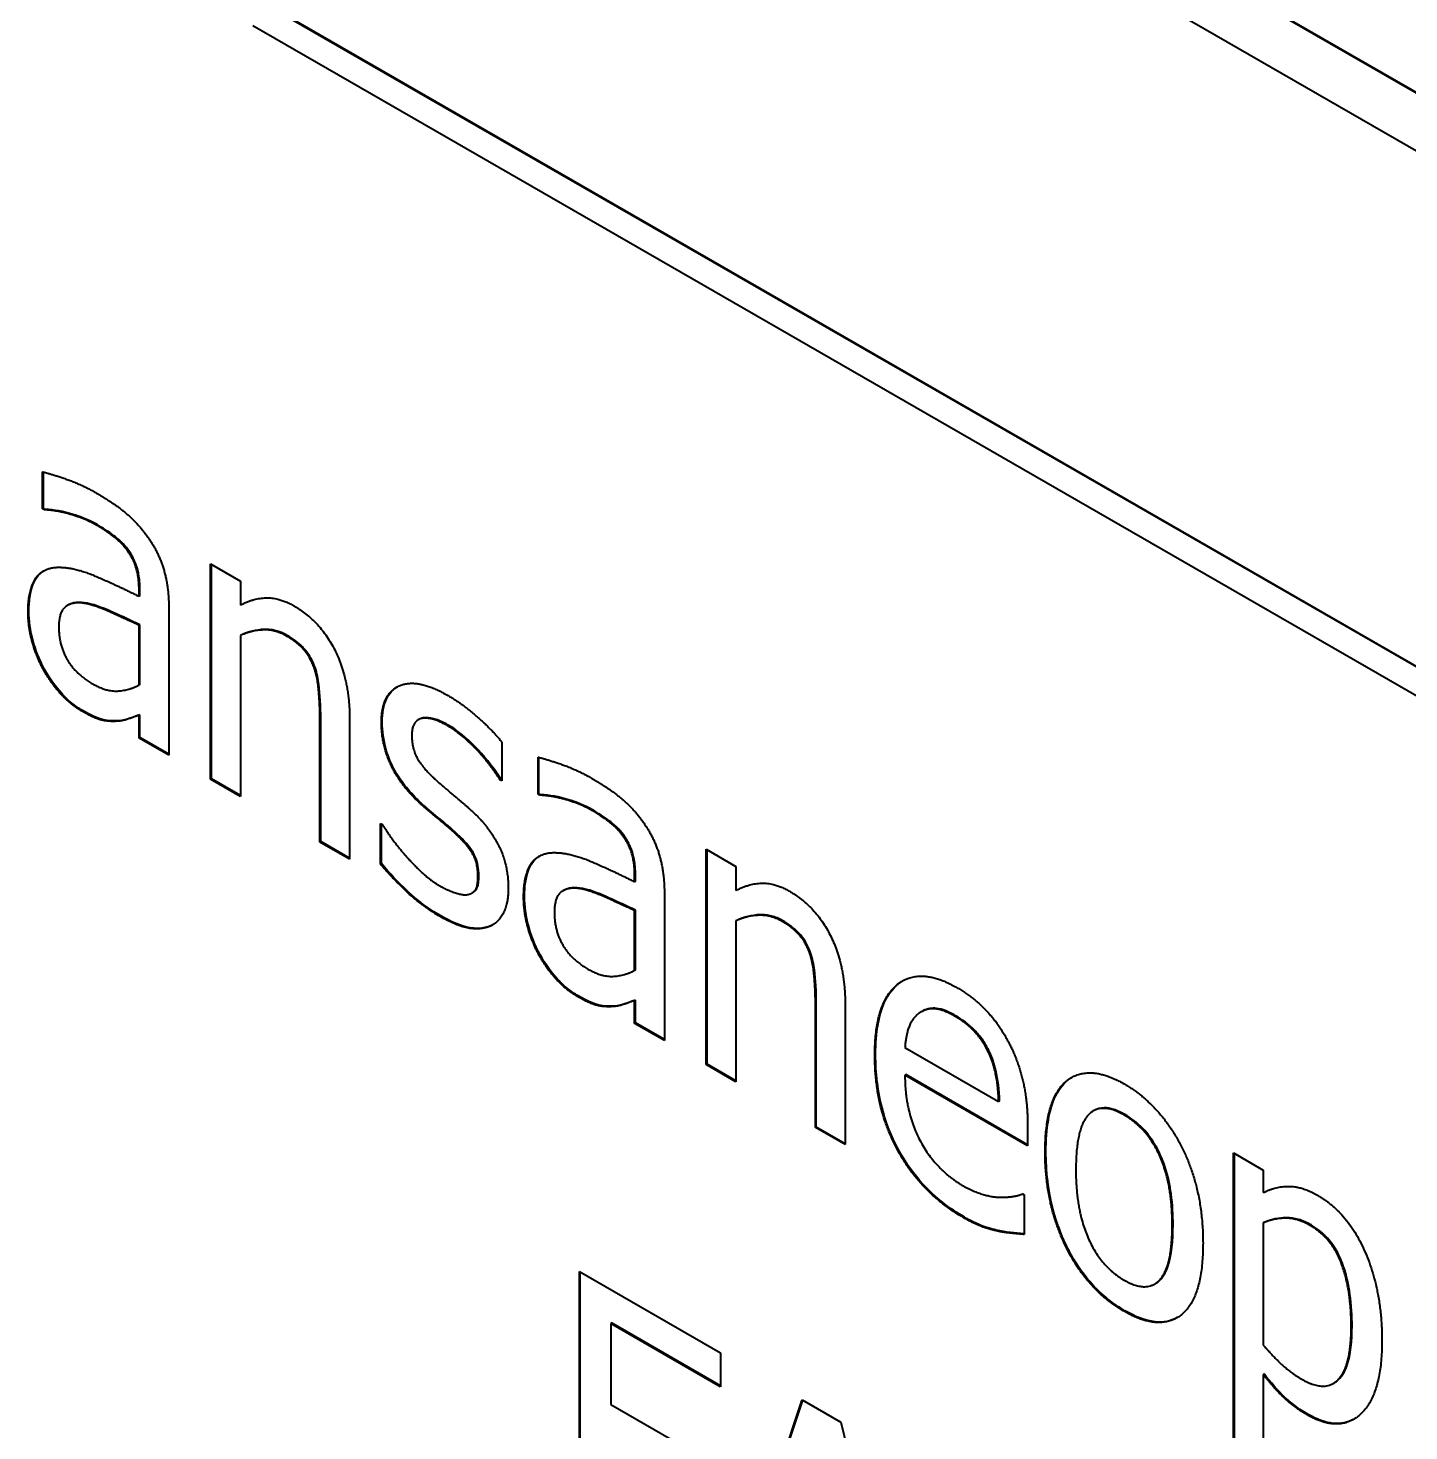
# Model space of a CAD drawing. Header units: millimetres. Extents: x 0 to 4205, y 0 to 2970.
# Drawn here: x 3798.15 to 3804.05, y 2339.16 to 2345.15 of the extents above; entities that cross this region are included whole.
import ezdxf

# ---------------------------------------------------------------- set-up
doc = ezdxf.new("R2010")
doc.units = ezdxf.units.MM
doc.header["$LTSCALE"] = 5
doc.layers.add('가시적인 것(ISO)', color=3, linetype='Continuous', lineweight=40)
doc.layers.add('가시적인 좁은 것(ISO)', color=3, linetype='Continuous', lineweight=35)

msp = doc.modelspace()

# ---------------------------------------------------------------- linework, layer by layer
at = {"layer": '가시적인 것(ISO)'}
for p, q in [((3831.5336, 2329.069), (3799.2188, 2347.6779)), ((3799.2224, 2347.6799), (3831.5336, 2329.0731)), ((3799.2188, 2347.4326), (3831.5336, 2328.8238)), ((3831.5336, 2326.6164), (3799.2188, 2345.2252)), ((3799.2224, 2345.2273), (3831.5336, 2326.6205)), ((3831.6397, 2326.4327), (3799.1128, 2345.1637)), ((3798.2144, 2343.0995), (3798.2144, 2343.2575)), ((3798.2179, 2343.1015), (3798.2179, 2343.2566)), ((3798.2179, 2343.1015), (3798.2144, 2343.0995)), ((3798.2221, 2343.095), (3798.2144, 2343.0995)), ((3798.2256, 2343.097), (3798.2179, 2343.1015)), ((3798.2256, 2343.097), (3798.2221, 2343.095)), ((3798.9329, 2342.8635), (3799.0602, 2342.7903)), ((3798.9329, 2341.9433), (3798.9329, 2342.8635)), ((3798.9365, 2341.9453), (3798.9365, 2342.8615)), ((3799.0602, 2342.7903), (3799.0602, 2342.6879)), ((3798.6269, 2342.7247), (3798.6269, 2342.7545)), ((3798.6305, 2342.7268), (3798.6269, 2342.7247)), ((3798.6305, 2342.7268), (3798.6305, 2342.7566)), ((3798.3225, 2342.6872), (3798.319, 2342.6851)), ((3798.7542, 2342.6753), (3798.7542, 2342.0463)), ((3798.6305, 2342.6035), (3798.6269, 2342.6015)), ((3798.6269, 2342.3461), (3798.6269, 2342.6015)), ((3798.6305, 2342.3481), (3798.6305, 2342.6035)), ((3799.0637, 2342.5598), (3799.0602, 2342.5577)), ((3799.0602, 2342.5577), (3799.0602, 2341.8701)), ((3799.3791, 2342.4209), (3799.3756, 2342.4188)), ((3798.6305, 2342.3481), (3798.6269, 2342.3461)), ((3798.5385, 2342.1934), (3798.535, 2342.1914)), ((3798.6305, 2342.2189), (3798.6269, 2342.2169)), ((3798.6269, 2342.1195), (3798.6269, 2342.2169)), ((3798.6305, 2342.1216), (3798.6305, 2342.2189)), ((3799.3997, 2341.6745), (3799.3997, 2342.1993)), ((3799.4032, 2341.6766), (3799.4032, 2342.2013)), ((3799.5269, 2342.1985), (3799.5269, 2341.6013)), ((3799.8228, 2342.1992), (3799.8192, 2342.1972)), ((3798.6305, 2342.1216), (3798.6269, 2342.1195)), ((3798.7542, 2342.0463), (3798.6269, 2342.1195)), ((3798.7542, 2342.0503), (3798.6305, 2342.1216)), ((3800.1775, 2342.1021), (3800.1775, 2341.9361)), ((3800.3323, 2341.8798), (3800.3323, 2342.0379)), ((3800.3358, 2341.8819), (3800.3358, 2342.037)), ((3798.9365, 2341.9453), (3798.9329, 2341.9433)), ((3799.0602, 2341.8701), (3798.9329, 2341.9433)), ((3799.0602, 2341.8741), (3798.9365, 2341.9453)), ((3800.1742, 2341.9421), (3800.1707, 2341.9401)), ((3800.1775, 2341.9361), (3800.1707, 2341.9401)), ((3800.1775, 2341.9402), (3800.1742, 2341.9421)), ((3800.3358, 2341.8819), (3800.3323, 2341.8798)), ((3800.34, 2341.8754), (3800.3323, 2341.8798)), ((3800.3435, 2341.8774), (3800.3358, 2341.8819)), ((3800.3435, 2341.8774), (3800.34, 2341.8754)), ((3799.6592, 2341.5807), (3799.6592, 2341.7546)), ((3799.6592, 2341.7546), (3799.6661, 2341.7507)), ((3799.6628, 2341.5827), (3799.6628, 2341.7526)), ((3799.9671, 2341.7265), (3799.9635, 2341.7245)), ((3799.4032, 2341.6766), (3799.3997, 2341.6745)), ((3799.5269, 2341.6013), (3799.3997, 2341.6745)), ((3799.5269, 2341.6054), (3799.4032, 2341.6766)), ((3801.0508, 2341.6439), (3801.178, 2341.5707)), ((3801.0508, 2340.7237), (3801.0508, 2341.6439)), ((3801.0544, 2340.7257), (3801.0544, 2341.6419)), ((3799.6628, 2341.5827), (3799.6592, 2341.5807)), ((3801.178, 2341.5707), (3801.178, 2341.4683)), ((3800.7448, 2341.5051), (3800.7448, 2341.5349)), ((3800.7484, 2341.5072), (3800.7448, 2341.5051)), ((3800.7484, 2341.5072), (3800.7484, 2341.537)), ((3800.0541, 2341.4597), (3800.0506, 2341.4576)), ((3800.4404, 2341.4676), (3800.4368, 2341.4655)), ((3800.872, 2341.4557), (3800.872, 2340.8267)), ((3800.7484, 2341.3839), (3800.7448, 2341.3819)), ((3800.7448, 2341.1265), (3800.7448, 2341.3819)), ((3800.7484, 2341.1285), (3800.7484, 2341.3839)), ((3801.1816, 2341.3402), (3801.178, 2341.3381)), ((3801.178, 2341.3381), (3801.178, 2340.6504)), ((3800.1329, 2341.318), (3800.1294, 2341.3159)), ((3801.497, 2341.2013), (3801.4935, 2341.1992)), ((3800.7484, 2341.1285), (3800.7448, 2341.1265)), ((3800.6564, 2340.9738), (3800.6529, 2340.9718)), ((3800.7484, 2340.9993), (3800.7448, 2340.9973)), ((3800.7448, 2340.8999), (3800.7448, 2340.9973)), ((3800.7484, 2340.9019), (3800.7484, 2340.9993)), ((3801.5175, 2340.4549), (3801.5175, 2340.9796)), ((3801.5211, 2340.457), (3801.5211, 2340.9817)), ((3801.6448, 2340.9789), (3801.6448, 2340.3817)), ((3800.7484, 2340.9019), (3800.7448, 2340.8999)), ((3800.872, 2340.8307), (3800.7484, 2340.9019)), ((3801.9733, 2340.9513), (3801.9697, 2340.9492)), ((3800.872, 2340.8267), (3800.7448, 2340.8999)), ((3801.9, 2340.7971), (3802.3006, 2340.5665)), ((3801.0544, 2340.7257), (3801.0508, 2340.7237)), ((3801.178, 2340.6504), (3801.0508, 2340.7237)), ((3801.178, 2340.6545), (3801.0544, 2340.7257)), ((3801.9036, 2340.6809), (3801.9, 2340.6789)), ((3802.4244, 2340.377), (3801.9, 2340.6789)), ((3802.4244, 2340.381), (3801.9036, 2340.6809)), ((3802.3041, 2340.5685), (3802.3006, 2340.5665)), ((3802.7088, 2340.5275), (3802.7052, 2340.5255)), ((3801.5211, 2340.457), (3801.5175, 2340.4549)), ((3801.6448, 2340.3817), (3801.5175, 2340.4549)), ((3801.6448, 2340.3857), (3801.5211, 2340.457)), ((3802.4244, 2340.4614), (3802.4244, 2340.377)), ((3803.3045, 2340.3461), (3803.4317, 2340.2729)), ((3803.3045, 2339.087), (3803.3045, 2340.3461)), ((3803.308, 2339.089), (3803.308, 2340.3441)), ((3803.4317, 2340.2729), (3803.4317, 2340.1765)), ((3802.402, 2340.1712), (3802.4097, 2340.1667)), ((3802.4097, 2340.1667), (3802.4097, 2339.9978)), ((3803.4353, 2340.0493), (3803.4317, 2340.0473)), ((3803.4317, 2340.0473), (3803.4317, 2339.5246)), ((3800.5085, 2338.6134), (3800.5085, 2339.8397)), ((3800.5085, 2339.8397), (3801.1119, 2339.4922)), ((3800.512, 2338.6154), (3800.512, 2339.8376)), ((3802.9704, 2339.7877), (3802.9669, 2339.7857)), ((3800.6461, 2339.6194), (3800.6425, 2339.6174)), ((3801.1119, 2339.3471), (3800.6425, 2339.6174)), ((3800.6425, 2339.6174), (3800.6425, 2339.2715)), ((3801.1119, 2339.3512), (3800.6461, 2339.6194)), ((3801.1119, 2339.4922), (3801.1119, 2339.3471)), ((3803.4353, 2339.4014), (3803.4317, 2339.3993)), ((3803.4317, 2339.3993), (3803.4317, 2339.0138)), ((3803.7346, 2339.3629), (3803.731, 2339.3609)), ((3801.1213, 2338.2604), (3801.4608, 2339.2913)), ((3801.1248, 2338.2625), (3801.4632, 2339.2899)), ((3801.4608, 2339.2913), (3801.6267, 2339.1957)), ((3800.6425, 2339.2715), (3801.0921, 2339.0127)), ((3801.6267, 2339.1957), (3801.9653, 2337.7776))]:
    msp.add_line(p, q, dxfattribs=at)
for points, degree in [([(3798.2144, 2343.2575), (3798.2496, 2343.2491), (3798.3811, 2343.2032), (3798.4447, 2343.1666)], 2), ([(3798.4447, 2343.1666), (3798.5229, 2343.1215), (3798.6295, 2343.0303), (3798.6725, 2342.9668)], 2), ([(3798.4439, 2343.0299), (3798.4, 2343.0551), (3798.2814, 2343.0917), (3798.2221, 2343.095)], 2), ([(3798.5754, 2342.9234), (3798.5513, 2342.9561), (3798.4808, 2343.0086), (3798.4439, 2343.0299)], 2), ([(3798.6725, 2342.9668), (3798.7138, 2342.9053), (3798.7542, 2342.7618), (3798.7542, 2342.6753)], 2), ([(3798.6269, 2342.7545), (3798.6269, 2342.8082), (3798.6003, 2342.8901), (3798.5754, 2342.9234)], 2), ([(3798.1525, 2342.6591), (3798.1525, 2342.7545), (3798.2187, 2342.8515), (3798.29, 2342.8492)], 2), ([(3798.29, 2342.8492), (3798.3536, 2342.8483), (3798.5272, 2342.7752), (3798.6269, 2342.7247)], 2), ([(3799.0602, 2342.6879), (3799.1169, 2342.7179), (3799.2278, 2342.7196), (3799.2896, 2342.684)], 2), ([(3798.2195, 2342.4098), (3798.1886, 2342.4654), (3798.1525, 2342.5975), (3798.1525, 2342.6591)], 2), ([(3798.4009, 2342.6939), (3798.3502, 2342.7042), (3798.284, 2342.6638), (3798.284, 2342.5943)], 2), ([(3798.6269, 2342.6015), (3798.5814, 2342.6228), (3798.443, 2342.6856), (3798.4009, 2342.6939)], 2), ([(3799.2896, 2342.684), (3799.4014, 2342.6196), (3799.5269, 2342.3685), (3799.5269, 2342.1985)], 2), ([(3798.284, 2342.5943), (3798.284, 2342.5148), (3798.3571, 2342.3922), (3798.4275, 2342.3516)], 2), ([(3799.2561, 2342.5562), (3799.2089, 2342.5834), (3799.1083, 2342.5797), (3799.0602, 2342.5577)], 2), ([(3799.3756, 2342.4188), (3799.3601, 2342.4625), (3799.3043, 2342.5285), (3799.2561, 2342.5562)], 2), ([(3798.382, 2342.2347), (3798.3347, 2342.262), (3798.2513, 2342.3527), (3798.2195, 2342.4098)], 2), ([(3799.3997, 2342.1993), (3799.3997, 2342.2629), (3799.3894, 2342.3781), (3799.3756, 2342.4188)], 2), ([(3798.4275, 2342.3516), (3798.4868, 2342.3175), (3798.5848, 2342.3236), (3798.6269, 2342.3461)], 2), ([(3799.6627, 2342.1849), (3799.6627, 2342.3092), (3799.8165, 2342.3766), (3799.9446, 2342.3028)], 2), ([(3799.9446, 2342.3028), (3800.0074, 2342.2667), (3800.1346, 2342.1557), (3800.1775, 2342.1021)], 2), ([(3798.535, 2342.1914), (3798.5015, 2342.1888), (3798.4387, 2342.2021), (3798.382, 2342.2347)], 2), ([(3798.6269, 2342.2169), (3798.6115, 2342.2119), (3798.559, 2342.1924), (3798.535, 2342.1914)], 2), ([(3799.8277, 2341.8405), (3799.7409, 2341.9213), (3799.6627, 2342.0935), (3799.6627, 2342.1849)], 2), ([(3799.942, 2342.1741), (3799.8793, 2342.2103), (3799.7925, 2342.1957), (3799.7925, 2342.1311)], 2), ([(3800.1707, 2341.9401), (3800.1225, 2342.0155), (3800.0022, 2342.1395), (3799.942, 2342.1741)], 2), ([(3799.7925, 2342.1311), (3799.7925, 2342.0724), (3799.844, 2341.9861), (3799.9008, 2341.9355)], 2), ([(3800.3323, 2342.0379), (3800.3675, 2342.0295), (3800.499, 2341.9836), (3800.5626, 2341.9469)], 2), ([(3799.9008, 2341.9355), (3799.9291, 2341.9103), (3799.9988, 2341.8523), (3800.0366, 2341.8196)], 2), ([(3800.5626, 2341.9469), (3800.6408, 2341.9019), (3800.7474, 2341.8107), (3800.7904, 2341.7472)], 2), ([(3800.5618, 2341.8103), (3800.5179, 2341.8355), (3800.3993, 2341.872), (3800.34, 2341.8754)], 2), ([(3799.9635, 2341.7245), (3799.9395, 2341.7463), (3799.8604, 2341.8107), (3799.8277, 2341.8405)], 2), ([(3800.0366, 2341.8196), (3800.1208, 2341.7452), (3800.205, 2341.5784), (3800.205, 2341.4761)], 2), ([(3800.6933, 2341.7038), (3800.6692, 2341.7365), (3800.5987, 2341.789), (3800.5618, 2341.8103)], 2), ([(3799.6661, 2341.7507), (3799.6825, 2341.7254), (3799.7263, 2341.6623), (3799.7624, 2341.6207)], 2), ([(3800.7904, 2341.7472), (3800.8316, 2341.6857), (3800.872, 2341.5422), (3800.872, 2341.4557)], 2), ([(3800.0753, 2341.53), (3800.0753, 2341.5856), (3800.0263, 2341.6695), (3799.9635, 2341.7245)], 2), ([(3800.7448, 2341.5349), (3800.7448, 2341.5886), (3800.7182, 2341.6705), (3800.6933, 2341.7038)], 2), ([(3800.2704, 2341.4395), (3800.2704, 2341.5349), (3800.3366, 2341.6319), (3800.4079, 2341.6296)], 2), ([(3800.4079, 2341.6296), (3800.4715, 2341.6287), (3800.6451, 2341.5556), (3800.7448, 2341.5051)], 2), ([(3799.9102, 2341.3587), (3799.8346, 2341.4022), (3799.7022, 2341.5281), (3799.6592, 2341.5807)], 2), ([(3799.7624, 2341.6207), (3799.7951, 2341.583), (3799.8724, 2341.5106), (3799.9145, 2341.4864)], 2), ([(3800.0306, 2341.4504), (3800.0546, 2341.4554), (3800.0753, 2341.4862), (3800.0753, 2341.53)], 2), ([(3799.9145, 2341.4864), (3799.9446, 2341.469), (3800.0142, 2341.4468), (3800.0306, 2341.4504)], 2), ([(3800.205, 2341.4761), (3800.205, 2341.4165), (3800.1664, 2341.3334), (3800.1294, 2341.3159)], 2), ([(3800.5188, 2341.4743), (3800.4681, 2341.4846), (3800.4019, 2341.4442), (3800.4019, 2341.3747)], 2), ([(3800.7448, 2341.3819), (3800.6993, 2341.4032), (3800.5609, 2341.466), (3800.5188, 2341.4743)], 2), ([(3801.178, 2341.4683), (3801.2348, 2341.4983), (3801.3456, 2341.5), (3801.4075, 2341.4644)], 2), ([(3801.4075, 2341.4644), (3801.5193, 2341.4), (3801.6448, 2341.1489), (3801.6448, 2340.9789)], 2), ([(3800.3374, 2341.1902), (3800.3065, 2341.2458), (3800.2704, 2341.3779), (3800.2704, 2341.4395)], 2), ([(3800.1294, 2341.3159), (3800.089, 2341.2984), (3799.9867, 2341.3146), (3799.9102, 2341.3587)], 2), ([(3800.4019, 2341.3747), (3800.4019, 2341.2952), (3800.4749, 2341.1726), (3800.5454, 2341.132)], 2), ([(3801.374, 2341.3366), (3801.3267, 2341.3638), (3801.2262, 2341.3601), (3801.178, 2341.3381)], 2), ([(3801.4935, 2341.1992), (3801.478, 2341.2429), (3801.4221, 2341.3089), (3801.374, 2341.3366)], 2), ([(3800.1392, 2341.3211), (3800.1371, 2341.32), (3800.1351, 2341.319), (3800.1329, 2341.318)], 3), ([(3800.4999, 2341.0151), (3800.4526, 2341.0424), (3800.3692, 2341.1331), (3800.3374, 2341.1902)], 2), ([(3801.5175, 2340.9796), (3801.5175, 2341.0432), (3801.5072, 2341.1585), (3801.4935, 2341.1992)], 2), ([(3800.5454, 2341.132), (3800.6047, 2341.0979), (3800.7027, 2341.104), (3800.7448, 2341.1265)], 2), ([(3801.7711, 2340.7641), (3801.7711, 2340.9887), (3801.9645, 2341.1436), (3802.1209, 2341.0535)], 2), ([(3802.1209, 2341.0535), (3802.1914, 2341.0129), (3802.2997, 2340.9009), (3802.3401, 2340.825)], 2), ([(3800.6529, 2340.9718), (3800.6193, 2340.9692), (3800.5566, 2340.9825), (3800.4999, 2341.0151)], 2), ([(3800.7448, 2340.9973), (3800.7294, 2340.9923), (3800.6769, 2340.9728), (3800.6529, 2340.9718)], 2), ([(3802.1132, 2340.9308), (3802.0625, 2340.96), (3801.9912, 2340.9643), (3801.9628, 2340.9449)], 2), ([(3801.9628, 2340.9449), (3801.9336, 2340.9249), (3801.9043, 2340.8533), (3801.9, 2340.7971)], 2), ([(3802.2576, 2340.7761), (3802.2353, 2340.8237), (3802.1648, 2340.9011), (3802.1132, 2340.9308)], 2), ([(3802.3401, 2340.825), (3802.3814, 2340.7485), (3802.4244, 2340.5717), (3802.4244, 2340.4614)], 2), ([(3802.151, 2340.0693), (3801.9705, 2340.1732), (3801.7711, 2340.5355), (3801.7711, 2340.7641)], 2), ([(3802.3006, 2340.5665), (3802.2989, 2340.6301), (3802.2774, 2340.7339), (3802.2576, 2340.7761)], 2), ([(3801.9, 2340.6789), (3801.9, 2340.5189), (3802.0324, 2340.2727), (3802.1502, 2340.2049)], 2), ([(3802.4991, 2340.3498), (3802.4991, 2340.5803), (3802.6848, 2340.7288), (3802.8369, 2340.6412)], 2), ([(3802.8369, 2340.6412), (3802.9899, 2340.5531), (3803.1739, 2340.1928), (3803.1739, 2339.9612)], 2), ([(3802.8369, 2340.5081), (3802.7381, 2340.565), (3802.6306, 2340.4529), (3802.6306, 2340.2741)], 2), ([(3803.0424, 2340.037), (3803.0424, 2340.2159), (3802.9358, 2340.4511), (3802.8369, 2340.5081)], 2), ([(3802.8369, 2339.6693), (3802.6796, 2339.7599), (3802.4991, 2340.1252), (3802.4991, 2340.3498)], 2), ([(3802.6306, 2340.2741), (3802.6306, 2340.1002), (3802.7381, 2339.8594), (3802.8369, 2339.8025)], 2), ([(3802.1502, 2340.2049), (3802.1914, 2340.1812), (3802.2722, 2340.1575), (3802.3049, 2340.1566)], 2), ([(3803.4317, 2340.1765), (3803.479, 2340.2019), (3803.595, 2340.2047), (3803.6629, 2340.1656)], 2), ([(3802.3049, 2340.1566), (3802.3393, 2340.1566), (3802.3865, 2340.1642), (3802.402, 2340.1712)], 2), ([(3803.6629, 2340.1656), (3803.7936, 2340.0903), (3803.9388, 2339.7562), (3803.9388, 2339.5456)], 2), ([(3802.2946, 2340.0124), (3802.2576, 2340.0208), (3802.1974, 2340.0425), (3802.151, 2340.0693)], 2), ([(3803.632, 2340.0363), (3803.5778, 2340.0675), (3803.4773, 2340.0668), (3803.4317, 2340.0473)], 2), ([(3802.4097, 2339.9978), (3802.3874, 2339.9997), (3802.3212, 2340.006), (3802.2946, 2340.0124)], 2), ([(3802.8369, 2339.8025), (3802.9349, 2339.7461), (3803.0424, 2339.8601), (3803.0424, 2340.037)], 2), ([(3803.8073, 2339.6034), (3803.8073, 2339.7614), (3803.7248, 2339.9828), (3803.632, 2340.0363)], 2), ([(3803.1739, 2339.9612), (3803.1739, 2339.7287), (3802.9899, 2339.5812), (3802.8369, 2339.6693)], 2), ([(3803.5985, 2339.3778), (3803.6973, 2339.3209), (3803.8073, 2339.4345), (3803.8073, 2339.6034)], 2), ([(3803.4317, 2339.5246), (3803.4816, 2339.467), (3803.5529, 2339.4041), (3803.5985, 2339.3778)], 2), ([(3803.9388, 2339.5456), (3803.9388, 2339.315), (3803.7583, 2339.1467), (3803.62, 2339.2263)], 2), ([(3803.62, 2339.2263), (3803.5641, 2339.2585), (3803.4773, 2339.3403), (3803.4317, 2339.3993)], 2)]:
    msp.add_open_spline(points, degree=degree, dxfattribs=at)
for points, knots in [([(3798.4474, 2343.0319), (3798.4109, 2343.053), (3798.3728, 2343.0667), (3798.3034, 2343.088), (3798.2639, 2343.0949), (3798.2256, 2343.097)], [-0.06038306, -0.06038306, -0.06038306, -0.06038306, -0.03556104, -0.03556104, 0, 0, 0, 0]), ([(3798.5789, 2342.9254), (3798.5706, 2342.9368), (3798.5615, 2342.9471), (3798.5376, 2342.9709), (3798.5247, 2342.9806), (3798.4957, 2343.0022), (3798.4716, 2343.018), (3798.4474, 2343.0319)], [-0.02775981, -0.02775981, -0.02775981, -0.02775981, -0.02488929, -0.02488929, -0.0205187, -0.0205187, 0, 0, 0, 0]), ([(3798.6305, 2342.7566), (3798.6305, 2342.7769), (3798.6291, 2342.7992), (3798.6228, 2342.8317), (3798.6184, 2342.8517), (3798.6001, 2342.8934), (3798.5905, 2342.91), (3798.5789, 2342.9254)], [-0.06194361, -0.06194361, -0.06194361, -0.06194361, -0.02763424, -0.02763424, -0.01172039, -0.01172039, 0, 0, 0, 0]), ([(3798.156, 2342.6611), (3798.156, 2342.7046), (3798.1612, 2342.7453), (3798.1876, 2342.8092), (3798.2044, 2342.8242), (3798.2174, 2342.8331), (3798.2189, 2342.834), (3798.2204, 2342.8349)], [-0.05705639, -0.05705639, -0.05705639, -0.05705639, -0.0417791, -0.0417791, -0.02723402, -0.02723402, -0.02543346, -0.02543346, -0.02543346, -0.02543346]), ([(3798.2231, 2342.4118), (3798.1985, 2342.456), (3798.1835, 2342.4989), (3798.1618, 2342.5783), (3798.156, 2342.6208), (3798.156, 2342.6611)], [-0.05239997, -0.05239997, -0.05239997, -0.05239997, -0.0296009, -0.0296009, 0, 0, 0, 0]), ([(3798.4044, 2342.6959), (3798.3883, 2342.6992), (3798.3728, 2342.7004), (3798.3452, 2342.6971), (3798.3332, 2342.6934), (3798.3225, 2342.6872)], [-0.12148238, -0.12148238, -0.12148238, -0.12148238, -0.07692693, -0.07692693, -0.03699315, -0.03699315, -0.03699315, -0.03699315]), ([(3798.6305, 2342.6035), (3798.5942, 2342.6205), (3798.5518, 2342.6399), (3798.4853, 2342.67), (3798.4458, 2342.6877), (3798.4044, 2342.6959)], [-0.0805875, -0.0805875, -0.0805875, -0.0805875, -0.03690229, -0.03690229, 0, 0, 0, 0]), ([(3799.2597, 2342.5582), (3799.2434, 2342.5676), (3799.2273, 2342.5741), (3799.1887, 2342.5842), (3799.1706, 2342.5839), (3799.1265, 2342.5823), (3799.0937, 2342.5735), (3799.0637, 2342.5598)], [-0.04783413, -0.04783413, -0.04783413, -0.04783413, -0.04228344, -0.04228344, -0.03417336, -0.03417336, 0, 0, 0, 0]), ([(3799.3791, 2342.4209), (3799.3733, 2342.4373), (3799.3659, 2342.4533), (3799.3458, 2342.4862), (3799.3351, 2342.499), (3799.3058, 2342.5287), (3799.2828, 2342.5449), (3799.2597, 2342.5582)], [-0.03855405, -0.03855405, -0.03855405, -0.03855405, -0.0297502, -0.0297502, -0.01964082, -0.01964082, 0, 0, 0, 0]), ([(3798.3855, 2342.2368), (3798.3701, 2342.2457), (3798.3548, 2342.2562), (3798.3202, 2342.2844), (3798.3055, 2342.2996), (3798.2686, 2342.3398), (3798.2441, 2342.374), (3798.2231, 2342.4118)], [-0.04072356, -0.04072356, -0.04072356, -0.04072356, -0.0342612, -0.0342612, -0.02596549, -0.02596549, 0, 0, 0, 0]), ([(3799.4032, 2342.2013), (3799.4032, 2342.2544), (3799.4005, 2342.3084), (3799.3921, 2342.3713), (3799.3873, 2342.3968), (3799.3791, 2342.4209)], [-0.04331503, -0.04331503, -0.04331503, -0.04331503, -0.0157872, -0.0157872, 0, 0, 0, 0]), ([(3799.6662, 2342.187), (3799.6662, 2342.2063), (3799.6676, 2342.2248), (3799.6737, 2342.2581), (3799.6782, 2342.273), (3799.6951, 2342.3094), (3799.7105, 2342.3264), (3799.7298, 2342.338)], [-0.17395427, -0.17395427, -0.17395427, -0.17395427, -0.14718709, -0.14718709, -0.1219137, -0.1219137, -0.07766288, -0.07766288, -0.07766288, -0.07766288]), ([(3798.5385, 2342.1934), (3798.5179, 2342.1918), (3798.4962, 2342.1927), (3798.4512, 2342.2022), (3798.4205, 2342.2166), (3798.3855, 2342.2368)], [-0.05957308, -0.05957308, -0.05957308, -0.05957308, -0.02969813, -0.02969813, 0, 0, 0, 0]), ([(3798.6305, 2342.2189), (3798.6164, 2342.2144), (3798.6026, 2342.2093), (3798.5733, 2342.1984), (3798.5562, 2342.1942), (3798.5385, 2342.1934)], [-0.0322068, -0.0322068, -0.0322068, -0.0322068, -0.0170631, -0.0170631, 0, 0, 0, 0]), ([(3799.8312, 2341.8425), (3799.81, 2341.8622), (3799.789, 2341.884), (3799.7527, 2341.9284), (3799.7369, 2341.9507), (3799.7036, 2342.0087), (3799.6913, 2342.041), (3799.6711, 2342.1102), (3799.6662, 2342.1498), (3799.6662, 2342.187)], [-0.07300655, -0.07300655, -0.07300655, -0.07300655, -0.0583934, -0.0583934, -0.04559979, -0.04559979, -0.02726481, -0.02726481, 0, 0, 0, 0]), ([(3799.9456, 2342.1762), (3799.9289, 2342.1858), (3799.9121, 2342.1937), (3799.881, 2342.2038), (3799.8666, 2342.2064), (3799.8357, 2342.2059), (3799.8262, 2342.2012), (3799.8228, 2342.1992)], [-0.03200283, -0.03200283, -0.03200283, -0.03200283, -0.028789771, -0.028789771, -0.025858734, -0.025858734, -0.022096769, -0.022096769, -0.022096769, -0.022096769]), ([(3800.1742, 2341.9421), (3800.1354, 2342.0029), (3800.0967, 2342.0479), (3800.0265, 2342.12), (3799.9867, 2342.1525), (3799.9456, 2342.1762)], [-0.06393371, -0.06393371, -0.06393371, -0.06393371, -0.03491759, -0.03491759, 0, 0, 0, 0]), ([(3800.5653, 2341.8123), (3800.5288, 2341.8333), (3800.4906, 2341.8471), (3800.4213, 2341.8684), (3800.3818, 2341.8753), (3800.3435, 2341.8774)], [-0.06038306, -0.06038306, -0.06038306, -0.06038306, -0.03556104, -0.03556104, 0, 0, 0, 0]), ([(3799.9671, 2341.7265), (3799.942, 2341.7492), (3799.9111, 2341.7743), (3799.8794, 2341.8001), (3799.8548, 2341.821), (3799.8312, 2341.8425)], [-0.02746583, -0.02746583, -0.02746583, -0.02746583, -0.02084657, -0.02084657, 0, 0, 0, 0]), ([(3800.6968, 2341.7058), (3800.6885, 2341.7171), (3800.6794, 2341.7275), (3800.6555, 2341.7513), (3800.6426, 2341.761), (3800.6136, 2341.7826), (3800.5895, 2341.7984), (3800.5653, 2341.8123)], [-0.02775981, -0.02775981, -0.02775981, -0.02775981, -0.02488929, -0.02488929, -0.0205187, -0.0205187, 0, 0, 0, 0]), ([(3800.0788, 2341.532), (3800.0788, 2341.5454), (3800.0777, 2341.5597), (3800.0724, 2341.5869), (3800.0686, 2341.5997), (3800.0583, 2341.6233), (3800.0515, 2341.6355), (3800.0215, 2341.6757), (3799.9955, 2341.7016), (3799.9671, 2341.7265)], [-0.07804102, -0.07804102, -0.07804102, -0.07804102, -0.05755575, -0.05755575, -0.0399582, -0.0399582, -0.02494148, -0.02494148, 0, 0, 0, 0]), ([(3800.7484, 2341.537), (3800.7484, 2341.5573), (3800.7469, 2341.5795), (3800.7407, 2341.6121), (3800.7362, 2341.6321), (3800.718, 2341.6738), (3800.7083, 2341.6904), (3800.6968, 2341.7058)], [-0.06194361, -0.06194361, -0.06194361, -0.06194361, -0.02763424, -0.02763424, -0.01172039, -0.01172039, 0, 0, 0, 0]), ([(3799.9138, 2341.3607), (3799.8401, 2341.4031), (3799.791, 2341.4491), (3799.7357, 2341.5016), (3799.6961, 2341.542), (3799.6628, 2341.5827)], [-0.04947373, -0.04947373, -0.04947373, -0.04947373, -0.03241669, -0.03241669, 0, 0, 0, 0]), ([(3800.2739, 2341.4415), (3800.2739, 2341.4849), (3800.2791, 2341.5256), (3800.3055, 2341.5896), (3800.3223, 2341.6046), (3800.3353, 2341.6135), (3800.3368, 2341.6144), (3800.3383, 2341.6153)], [-0.05705639, -0.05705639, -0.05705639, -0.05705639, -0.0417791, -0.0417791, -0.02723402, -0.02723402, -0.02543346, -0.02543346, -0.02543346, -0.02543346]), ([(3800.0541, 2341.4597), (3800.0559, 2341.4607), (3800.0576, 2341.4618), (3800.0676, 2341.4695), (3800.0709, 2341.4767), (3800.0771, 2341.4934), (3800.0788, 2341.5115), (3800.0788, 2341.532)], [-0.02138625, -0.02138625, -0.02138625, -0.02138625, -0.02034038, -0.02034038, -0.01500889, -0.01500889, 0, 0, 0, 0]), ([(3800.341, 2341.1922), (3800.3163, 2341.2364), (3800.3014, 2341.2793), (3800.2797, 2341.3587), (3800.2739, 2341.4012), (3800.2739, 2341.4415)], [-0.05239997, -0.05239997, -0.05239997, -0.05239997, -0.0296009, -0.0296009, 0, 0, 0, 0]), ([(3800.5223, 2341.4763), (3800.5062, 2341.4796), (3800.4906, 2341.4807), (3800.4631, 2341.4775), (3800.4511, 2341.4738), (3800.4404, 2341.4676)], [-0.12148238, -0.12148238, -0.12148238, -0.12148238, -0.07692693, -0.07692693, -0.03699315, -0.03699315, -0.03699315, -0.03699315]), ([(3800.7484, 2341.3839), (3800.7121, 2341.4009), (3800.6696, 2341.4202), (3800.6032, 2341.4504), (3800.5637, 2341.4681), (3800.5223, 2341.4763)], [-0.0805875, -0.0805875, -0.0805875, -0.0805875, -0.03690229, -0.03690229, 0, 0, 0, 0]), ([(3800.1329, 2341.318), (3800.0952, 2341.3016), (3800.0596, 2341.3057), (3800.0035, 2341.3146), (3799.9588, 2341.3348), (3799.9138, 2341.3607)], [-0.05651006, -0.05651006, -0.05651006, -0.05651006, -0.03820024, -0.03820024, 0, 0, 0, 0]), ([(3801.3775, 2341.3386), (3801.3613, 2341.348), (3801.3452, 2341.3545), (3801.3066, 2341.3645), (3801.2884, 2341.3643), (3801.2444, 2341.3627), (3801.2116, 2341.3539), (3801.1816, 2341.3402)], [-0.04783413, -0.04783413, -0.04783413, -0.04783413, -0.04228344, -0.04228344, -0.03417336, -0.03417336, 0, 0, 0, 0]), ([(3801.497, 2341.2013), (3801.4912, 2341.2177), (3801.4838, 2341.2337), (3801.4637, 2341.2666), (3801.4529, 2341.2794), (3801.4237, 2341.3091), (3801.4007, 2341.3253), (3801.3775, 2341.3386)], [-0.03855405, -0.03855405, -0.03855405, -0.03855405, -0.0297502, -0.0297502, -0.01964082, -0.01964082, 0, 0, 0, 0]), ([(3800.5034, 2341.0172), (3800.488, 2341.0261), (3800.4726, 2341.0366), (3800.4381, 2341.0648), (3800.4234, 2341.08), (3800.3865, 2341.1202), (3800.362, 2341.1544), (3800.341, 2341.1922)], [-0.04072356, -0.04072356, -0.04072356, -0.04072356, -0.0342612, -0.0342612, -0.02596549, -0.02596549, 0, 0, 0, 0]), ([(3801.5211, 2340.9817), (3801.5211, 2341.0348), (3801.5184, 2341.0888), (3801.51, 2341.1517), (3801.5051, 2341.1772), (3801.497, 2341.2013)], [-0.04331503, -0.04331503, -0.04331503, -0.04331503, -0.0157872, -0.0157872, 0, 0, 0, 0]), ([(3801.7746, 2340.7661), (3801.7746, 2340.8125), (3801.7777, 2340.8576), (3801.792, 2340.9359), (3801.8023, 2340.9699), (3801.8394, 2341.0432), (3801.8669, 2341.0676), (3801.8911, 2341.0819)], [-0.14210217, -0.14210217, -0.14210217, -0.14210217, -0.1209944, -0.1209944, -0.10207716, -0.10207716, -0.07378621, -0.07378621, -0.07378621, -0.07378621]), ([(3800.6564, 2340.9738), (3800.6358, 2340.9722), (3800.6141, 2340.9731), (3800.5691, 2340.9826), (3800.5384, 2340.997), (3800.5034, 2341.0172)], [-0.05957308, -0.05957308, -0.05957308, -0.05957308, -0.02969813, -0.02969813, 0, 0, 0, 0]), ([(3800.7484, 2340.9993), (3800.7343, 2340.9948), (3800.7205, 2340.9897), (3800.6911, 2340.9788), (3800.6741, 2340.9746), (3800.6564, 2340.9738)], [-0.0322068, -0.0322068, -0.0322068, -0.0322068, -0.0170631, -0.0170631, 0, 0, 0, 0]), ([(3802.1167, 2340.9328), (3802.1006, 2340.9421), (3802.0842, 2340.9501), (3802.0489, 2340.9627), (3802.0357, 2340.964), (3802.0074, 2340.9651), (3801.9892, 2340.9605), (3801.9733, 2340.9513)], [-0.03522729, -0.03522729, -0.03522729, -0.03522729, -0.02935181, -0.02935181, -0.02212217, -0.02212217, -0.00284568, -0.00284568, -0.00284568, -0.00284568]), ([(3802.2611, 2340.7781), (3802.2533, 2340.7949), (3802.2441, 2340.811), (3802.2209, 2340.8451), (3802.2082, 2340.8596), (3802.1733, 2340.8963), (3802.1443, 2340.9169), (3802.1167, 2340.9328)], [-0.03904079, -0.03904079, -0.03904079, -0.03904079, -0.03201187, -0.03201187, -0.02341156, -0.02341156, 0, 0, 0, 0]), ([(3802.1546, 2340.0713), (3802.1229, 2340.0895), (3802.0912, 2340.1107), (3802.0319, 2340.1577), (3802.0044, 2340.1829), (3801.9397, 2340.2533), (3801.9058, 2340.3001), (3801.8541, 2340.3926), (3801.827, 2340.4493), (3801.7828, 2340.6078), (3801.7746, 2340.6904), (3801.7746, 2340.7661)], [-0.25738, -0.25738, -0.25738, -0.25738, -0.2101741, -0.2101741, -0.167381, -0.167381, -0.1045278, -0.1045278, -0.0555574, -0.0555574, 0, 0, 0, 0]), ([(3802.3041, 2340.5685), (3802.3029, 2340.6153), (3802.298, 2340.6581), (3802.2823, 2340.7244), (3802.2735, 2340.7517), (3802.2611, 2340.7781)], [-0.04407769, -0.04407769, -0.04407769, -0.04407769, -0.01765231, -0.01765231, 0, 0, 0, 0]), ([(3802.5027, 2340.3518), (3802.5027, 2340.3991), (3802.5056, 2340.4453), (3802.5193, 2340.5247), (3802.5291, 2340.5593), (3802.5657, 2340.6345), (3802.5926, 2340.6569), (3802.6141, 2340.6695)], [-0.13063328, -0.13063328, -0.13063328, -0.13063328, -0.1123019, -0.1123019, -0.09621194, -0.09621194, -0.07150376, -0.07150376, -0.07150376, -0.07150376]), ([(3802.8405, 2340.5101), (3802.8245, 2340.5193), (3802.8085, 2340.5268), (3802.7783, 2340.5365), (3802.7644, 2340.5389), (3802.7353, 2340.5386), (3802.7212, 2340.5347), (3802.7088, 2340.5275)], [-0.13544963, -0.13544963, -0.13544963, -0.13544963, -0.11875979, -0.11875979, -0.10326441, -0.10326441, -0.08473146, -0.08473146, -0.08473146, -0.08473146]), ([(3803.0459, 2340.039), (3803.0459, 2340.081), (3803.0437, 2340.1258), (3803.0326, 2340.2071), (3803.0249, 2340.2455), (3802.999, 2340.3256), (3802.9837, 2340.3557), (3802.9555, 2340.4042), (3802.9375, 2340.4285), (3802.8927, 2340.4754), (3802.8667, 2340.495), (3802.8405, 2340.5101)], [-0.085957, -0.085957, -0.085957, -0.085957, -0.06934265, -0.06934265, -0.05592497, -0.05592497, -0.04101288, -0.04101288, -0.02228505, -0.02228505, 0, 0, 0, 0]), ([(3802.8405, 2339.6713), (3802.8161, 2339.6854), (3802.7917, 2339.7018), (3802.7455, 2339.7388), (3802.7238, 2339.7589), (3802.668, 2339.8197), (3802.6374, 2339.8627), (3802.5864, 2339.9542), (3802.5582, 2340.0148), (3802.5115, 2340.1821), (3802.5027, 2340.2706), (3802.5027, 2340.3518)], [-0.2314011, -0.2314011, -0.2314011, -0.2314011, -0.1968434, -0.1968434, -0.1646481, -0.1646481, -0.1102897, -0.1102897, -0.0596216, -0.0596216, 0, 0, 0, 0]), ([(3802.2981, 2340.0145), (3802.2761, 2340.0195), (3802.2537, 2340.0255), (3802.2071, 2340.0424), (3802.1788, 2340.0574), (3802.1546, 2340.0713)], [-0.03994906, -0.03994906, -0.03994906, -0.03994906, -0.02053288, -0.02053288, 0, 0, 0, 0]), ([(3803.6355, 2340.0383), (3803.6175, 2340.0487), (3803.5998, 2340.0565), (3803.5645, 2340.0669), (3803.5475, 2340.0693), (3803.5174, 2340.0691), (3803.4805, 2340.0687), (3803.4353, 2340.0493)], [-0.1715276, -0.1715276, -0.1715276, -0.1715276, -0.1117562, -0.1117562, -0.0508267, -0.0508267, 0, 0, 0, 0]), ([(3802.4097, 2340.0001), (3802.3878, 2340.0021), (3802.3644, 2340.0043), (3802.3387, 2340.0068), (3802.3181, 2340.0097), (3802.2981, 2340.0145)], [-0.02367493, -0.02367493, -0.02367493, -0.02367493, -0.01762699, -0.01762699, 0, 0, 0, 0]), ([(3802.9704, 2339.7877), (3802.9739, 2339.7897), (3802.9772, 2339.7919), (3803.002, 2339.811), (3803.0151, 2339.8363), (3803.0401, 2339.9084), (3803.0459, 2339.9719), (3803.0459, 2340.039)], [-0.07855563, -0.07855563, -0.07855563, -0.07855563, -0.07477469, -0.07477469, -0.04926273, -0.04926273, 0, 0, 0, 0]), ([(3803.8109, 2339.6054), (3803.8109, 2339.6491), (3803.8085, 2339.696), (3803.7965, 2339.7805), (3803.7881, 2339.8205), (3803.7669, 2339.883), (3803.757, 2339.9067), (3803.7307, 2339.9518), (3803.7163, 2339.971), (3803.6796, 2340.0093), (3803.6576, 2340.0256), (3803.6355, 2340.0383)], [-0.1123021, -0.1123021, -0.1123021, -0.1123021, -0.0777525, -0.0777525, -0.0500389, -0.0500389, -0.0335925, -0.0335925, -0.0187046, -0.0187046, 0, 0, 0, 0]), ([(3803.0636, 2339.6422), (3803.0363, 2339.627), (3803.0052, 2339.6208), (3802.9288, 2339.6285), (3802.885, 2339.6457), (3802.8405, 2339.6713)], [-0.07012066, -0.07012066, -0.07012066, -0.07012066, -0.03775459, -0.03775459, 0, 0, 0, 0]), ([(3803.7346, 2339.3629), (3803.7377, 2339.3648), (3803.7408, 2339.3668), (3803.7666, 2339.3862), (3803.7801, 2339.412), (3803.8056, 2339.4835), (3803.8109, 2339.5452), (3803.8109, 2339.6054)], [-0.06959296, -0.06959296, -0.06959296, -0.06959296, -0.06668763, -0.06668763, -0.04422001, -0.04422001, 0, 0, 0, 0]), ([(3803.6235, 2339.2284), (3803.5719, 2339.2581), (3803.5399, 2339.2867), (3803.493, 2339.3309), (3803.4631, 2339.3653), (3803.4353, 2339.4014)], [-0.04174994, -0.04174994, -0.04174994, -0.04174994, -0.02781373, -0.02781373, 0, 0, 0, 0]), ([(3803.8187, 2339.2082), (3803.8178, 2339.2077), (3803.8169, 2339.2072), (3803.7911, 2339.1934), (3803.7628, 2339.1874), (3803.6965, 2339.1936), (3803.6605, 2339.207), (3803.6235, 2339.2284)], [-0.06186587, -0.06186587, -0.06186587, -0.06186587, -0.06087064, -0.06087064, -0.03143348, -0.03143348, 0, 0, 0, 0])]:
    msp.add_open_spline(points, degree=3, knots=knots, dxfattribs=at)
at = {"layer": '가시적인 좁은 것(ISO)'}
for p, q in [((3798.4474, 2343.0319), (3798.4439, 2343.0299)), ((3798.5789, 2342.9254), (3798.5754, 2342.9234)), ((3798.6305, 2342.7566), (3798.6269, 2342.7545)), ((3798.156, 2342.6611), (3798.1525, 2342.6591)), ((3798.4044, 2342.6959), (3798.4009, 2342.6939)), ((3799.2597, 2342.5582), (3799.2561, 2342.5562)), ((3798.2231, 2342.4118), (3798.2195, 2342.4098)), ((3798.3855, 2342.2368), (3798.382, 2342.2347)), ((3799.4032, 2342.2013), (3799.3997, 2342.1993)), ((3799.6662, 2342.187), (3799.6627, 2342.1849)), ((3799.9456, 2342.1762), (3799.942, 2342.1741)), ((3799.8312, 2341.8425), (3799.8277, 2341.8405)), ((3800.5653, 2341.8123), (3800.5618, 2341.8103)), ((3800.6968, 2341.7058), (3800.6933, 2341.7038)), ((3800.0788, 2341.532), (3800.0753, 2341.53)), ((3800.7484, 2341.537), (3800.7448, 2341.5349)), ((3800.2739, 2341.4415), (3800.2704, 2341.4395)), ((3800.5223, 2341.4763), (3800.5188, 2341.4743)), ((3799.9138, 2341.3607), (3799.9102, 2341.3587)), ((3801.3775, 2341.3386), (3801.374, 2341.3366)), ((3800.341, 2341.1922), (3800.3374, 2341.1902)), ((3800.5034, 2341.0172), (3800.4999, 2341.0151)), ((3801.5211, 2340.9817), (3801.5175, 2340.9796)), ((3802.1167, 2340.9328), (3802.1132, 2340.9308)), ((3801.7746, 2340.7661), (3801.7711, 2340.7641)), ((3802.2611, 2340.7781), (3802.2576, 2340.7761)), ((3802.8405, 2340.5101), (3802.8369, 2340.5081)), ((3802.5027, 2340.3518), (3802.4991, 2340.3498)), ((3802.1546, 2340.0713), (3802.151, 2340.0693)), ((3802.2981, 2340.0145), (3802.2946, 2340.0124)), ((3803.0459, 2340.039), (3803.0424, 2340.037)), ((3803.6355, 2340.0383), (3803.632, 2340.0363)), ((3802.8405, 2339.6713), (3802.8369, 2339.6693)), ((3803.8109, 2339.6054), (3803.8073, 2339.6034)), ((3803.6235, 2339.2284), (3803.62, 2339.2263))]:
    msp.add_line(p, q, dxfattribs=at)

doc.saveas('drawing.dxf')
